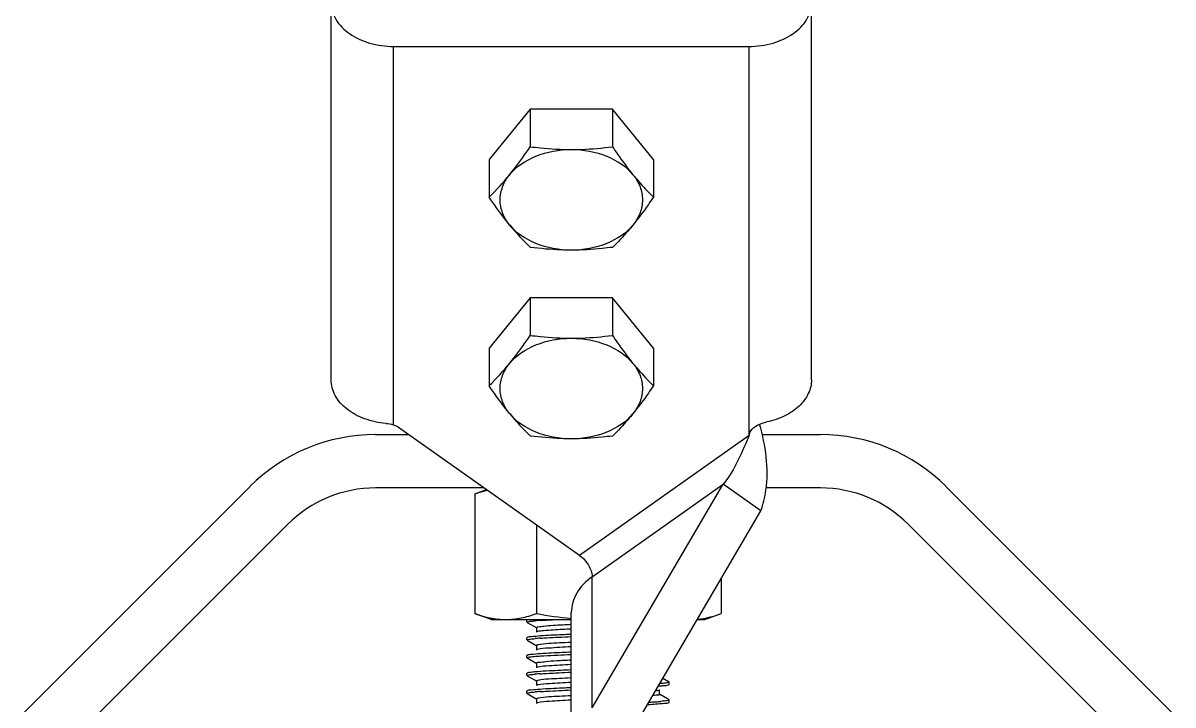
# Model space of a CAD drawing. Extents: x 27938 to 1507990, y 110129 to 923079.
# Drawn here: x 665253 to 666755, y 341964 to 342855 of the extents above; entities that cross this region are included whole.
import ezdxf

# ---------------------------------------------------------------- set-up
doc = ezdxf.new("R2010")
doc.units = 0
doc.header["$LTSCALE"] = 1000
doc.header["$MEASUREMENT"] = 0

msp = doc.modelspace()

# ---------------------------------------------------------------- linework, layer by layer
at = {"linetype": 'Continuous'}
for p, q in [((665655.2, 342388.7), (665655.2, 342957.5)), ((666282.5, 342388.7), (666282.5, 342957.5)), ((665736.5, 342329.8), (665736.5, 342824.1)), ((665736.5, 342824.1), (666201.1, 342824.1)), ((666201.1, 342316), (666201.1, 342824.1)), ((665915.2, 342741.9), (665861.5, 342676.2)), ((665915.2, 342741.9), (665915.2, 342693.1)), ((666022.5, 342741.9), (665915.2, 342741.9)), ((666076.1, 342676.2), (666022.5, 342741.9)), ((666022.5, 342741.9), (666022.5, 342693.1)), ((665861.5, 342676.2), (665861.5, 342627.3)), ((666076.1, 342676.2), (666076.1, 342627.3)), ((665915.2, 342495.5), (665861.5, 342429.8)), ((665915.2, 342495.5), (665915.2, 342446.6)), ((666022.5, 342495.5), (665915.2, 342495.5)), ((666076.1, 342429.8), (666022.5, 342495.5)), ((666022.5, 342495.5), (666022.5, 342446.6)), ((665861.5, 342429.8), (665861.5, 342380.9)), ((666076.1, 342429.8), (666076.1, 342380.9)), ((665713.3, 342317.1), (665756.5, 342317.1)), ((665979.6, 342159.3), (665743.3, 342326.4)), ((666201.1, 342316), (665979.6, 342159.3)), ((666201.1, 342316), (666196.1, 342304.4)), ((666218, 342317.1), (666294.1, 342317.1)), ((665252.8, 341952.8), (665549, 342249)), ((665855.1, 342247.4), (665713.3, 342247.4)), ((665842.7, 342239.5), (665858.2, 342245.2)), ((665842.7, 342239.5), (665842.7, 342083.3)), ((665996, 341960.2), (666167.1, 342252.3)), ((665996, 342131.3), (666167.1, 342252.3)), ((666216.4, 342217.4), (666167.1, 342252.3)), ((666294.1, 342247.4), (666222.9, 342247.4)), ((666458.3, 342249), (666754.5, 341952.8)), ((666045.3, 341925.3), (666216.4, 342217.4)), ((665598.3, 342199.7), (665302.1, 341903.5)), ((665923.2, 342199.2), (665923.2, 342083.3)), ((666705.3, 341903.5), (666409.1, 342199.7)), ((665996, 341960.2), (665996, 342131.3)), ((666164.6, 342129), (666164.6, 342083.3)), ((665864.3, 342075.5), (665842.7, 342083.3)), ((665864.3, 342075.5), (665968.8, 342075.5)), ((665911, 342075.2), (665910.7, 342074.9)), ((665910.7, 342072), (665910.7, 342074.9)), ((665910.7, 342072), (665910.7, 342074.9)), ((665968.8, 341477.8), (665968.8, 342084.8)), ((666133.2, 342075.5), (666143.1, 342075.5)), ((666143.1, 342075.5), (666164.6, 342083.3)), ((665911, 342071.8), (665923.6, 342064.5)), ((665923.3, 342064.8), (665923.3, 342059)), ((665911, 342052), (665910.7, 342051.7)), ((665910.7, 342048.8), (665910.7, 342051.7)), ((665910.7, 342048.8), (665910.7, 342051.7)), ((665911, 342048.5), (665923.6, 342041.2)), ((665911, 342028.7), (665910.7, 342028.5)), ((665910.7, 342025.6), (665910.7, 342028.5)), ((665910.7, 342025.6), (665910.7, 342028.5)), ((665923.3, 342041.5), (665923.3, 342035.7)), ((665911, 342025.3), (665923.6, 342018)), ((665923.3, 342018.3), (665923.3, 342012.5)), ((665911, 342005.5), (665910.7, 342005.2)), ((665910.7, 342002.3), (665910.7, 342005.2)), ((665910.7, 342002.3), (665910.7, 342005.2)), ((665911, 342002.1), (665923.6, 341994.8)), ((666096.4, 341993.9), (666088.2, 341998.6)), ((665911, 341982.3), (665910.7, 341982)), ((665923.3, 341995.1), (665923.3, 341989.3)), ((666084, 341977.7), (666084, 341983.5)), ((666096.4, 341990.5), (666096.6, 341990.7)), ((666096.6, 341990.7), (666096.6, 341993.6)), ((666096.6, 341990.7), (666096.6, 341993.6)), ((665910.7, 341979.1), (665910.7, 341982)), ((665910.7, 341979.1), (665910.7, 341982)), ((665911, 341978.9), (665923.6, 341971.6)), ((665923.3, 341971.8), (665923.3, 341966)), ((666094.3, 341971.9), (666083.8, 341977.9)), ((666096.4, 341970.6), (666094.3, 341971.9)), ((666096.4, 341967.2), (666096.6, 341967.5)), ((666096.6, 341967.5), (666096.6, 341970.4)), ((666096.6, 341967.5), (666096.6, 341970.4))]:
    msp.add_line(p, q, dxfattribs=at)
for centre, radius, start, end in [((665628.9, 342868.3), 334.9, 313.9914, 320.7735), ((666147.8, 342802.6), 334.9, 219.2265, 226.0086), ((665628.9, 342621.9), 334.9, 313.9914, 320.7735), ((666147.8, 342556.2), 334.9, 219.2265, 226.0086), ((665713.3, 342084.8), 232.3, 90, 135), ((666294.1, 342084.8), 232.3, 45, 90), ((665713.3, 342084.8), 162.6, 90, 135), ((666294.1, 342084.8), 162.6, 45, 90), ((665955.2, 341673.3), 401.9, 93.8134, 94.8058), ((665955.5, 341646.2), 405.8, 93.7866, 94.8061), ((665954.9, 341607.5), 398.1, 93.8422, 94.8039), ((665955, 341583), 399.3, 93.8324, 94.805), ((666025.8, 342756.6), 790.3, 273.2643, 273.8614), ((666052.4, 342366.7), 399.5, 273.8325, 274.8033), ((666022.9, 342800), 836.7, 273.1645, 273.8477)]:
    msp.add_arc(centre, radius, start, end, dxfattribs=at)
for points, knots in [([(665655.2, 342881.6), (665655.2, 342873.9), (665660.1, 342857.6), (665679.1, 342838.8), (665705.7, 342826.8), (665726, 342824.1), (665736.5, 342824.1)], [0, 0, 0, 0, 0.209473, 0.444657, 0.712023, 1, 1, 1, 1]), ([(666201.1, 342824.1), (666211.6, 342824.1), (666231.9, 342826.8), (666258.6, 342838.8), (666277.5, 342857.6), (666282.5, 342873.9), (666282.5, 342881.6)], [0, 0, 0, 0, 0.287977, 0.555343, 0.790527, 1, 1, 1, 1]), ([(665888.3, 342656.5), (665890.6, 342659.3), (665900, 342671.2), (665908.7, 342683.5), (665915.2, 342693.1)], [0, 0, 0, 0, 0.239452, 1, 1, 1, 1]), ([(665888.3, 342656.5), (665897.1, 342667.3), (665923.2, 342684.2), (665953.1, 342689.4), (665968.8, 342689.4)], [0, 0, 0, 0, 0.468341, 1, 1, 1, 1]), ([(665915.2, 342693.1), (665919.6, 342692.5), (665937.4, 342690.4), (665955.4, 342689.4), (665968.8, 342689.4)], [0, 0, 0, 0, 0.249182, 1, 1, 1, 1]), ([(665968.8, 342689.4), (665973.3, 342689.4), (665991.3, 342689.7), (666009.1, 342691.3), (666022.5, 342693.1)], [0, 0, 0, 0, 0.250767, 1, 1, 1, 1]), ([(665968.8, 342689.4), (665984.6, 342689.4), (666014.5, 342684.2), (666040.5, 342667.3), (666049.3, 342656.5)], [0, 0, 0, 0, 0.531659, 1, 1, 1, 1]), ([(666022.5, 342693.1), (666024.7, 342689.8), (666033.2, 342677.3), (666042.2, 342665.2), (666049.3, 342656.5)], [0, 0, 0, 0, 0.259411, 1, 1, 1, 1]), ([(665888.3, 342590.8), (665884.5, 342595.5), (665878.2, 342605.9), (665874.8, 342623.6), (665878.2, 342641.4), (665884.5, 342651.8), (665888.3, 342656.5)], [0, 0, 0, 0, 0.257487, 0.5, 0.742513, 1, 1, 1, 1]), ([(666049.3, 342656.5), (666051.5, 342653.8), (666060, 342643.7), (666069.1, 342634.1), (666076.1, 342627.3)], [0, 0, 0, 0, 0.264209, 1, 1, 1, 1]), ([(666049.3, 342656.5), (666053.2, 342651.8), (666059.4, 342641.4), (666062.9, 342623.6), (666059.4, 342605.9), (666053.2, 342595.5), (666049.3, 342590.8)], [0, 0, 0, 0, 0.257487, 0.5, 0.742513, 1, 1, 1, 1]), ([(665888.3, 342590.8), (665886.1, 342593.6), (665876.7, 342605.4), (665867.9, 342617.8), (665861.5, 342627.3)], [0, 0, 0, 0, 0.239452, 1, 1, 1, 1]), ([(666076.1, 342627.3), (666073.9, 342624.1), (666065.4, 342611.6), (666056.4, 342599.5), (666049.3, 342590.8)], [0, 0, 0, 0, 0.259411, 1, 1, 1, 1]), ([(665968.8, 342557.9), (665953.1, 342557.9), (665923.2, 342563.1), (665897.1, 342580), (665888.3, 342590.8)], [0, 0, 0, 0, 0.531659, 1, 1, 1, 1]), ([(666049.3, 342590.8), (666040.5, 342580), (666014.5, 342563.1), (665984.6, 342557.9), (665968.8, 342557.9)], [0, 0, 0, 0, 0.468341, 1, 1, 1, 1]), ([(666049.3, 342590.8), (666047.1, 342588.1), (666038.6, 342578), (666029.5, 342568.4), (666022.5, 342561.6)], [0, 0, 0, 0, 0.264209, 1, 1, 1, 1]), ([(665968.8, 342557.9), (665964.3, 342557.9), (665946.4, 342558.3), (665928.5, 342559.9), (665915.2, 342561.6)], [0, 0, 0, 0, 0.250767, 1, 1, 1, 1]), ([(666022.5, 342561.6), (666018, 342561.1), (666000.2, 342559), (665982.3, 342557.9), (665968.8, 342557.9)], [0, 0, 0, 0, 0.249182, 1, 1, 1, 1]), ([(665888.3, 342410.1), (665890.6, 342412.9), (665900, 342424.7), (665908.7, 342437.1), (665915.2, 342446.6)], [0, 0, 0, 0, 0.239452, 1, 1, 1, 1]), ([(665888.3, 342410.1), (665897.1, 342420.8), (665923.2, 342437.8), (665953.1, 342442.9), (665968.8, 342442.9)], [0, 0, 0, 0, 0.468341, 1, 1, 1, 1]), ([(665915.2, 342446.6), (665919.6, 342446.1), (665937.4, 342444), (665955.4, 342442.9), (665968.8, 342442.9)], [0, 0, 0, 0, 0.249182, 1, 1, 1, 1]), ([(665968.8, 342442.9), (665973.3, 342442.9), (665991.3, 342443.3), (666009.1, 342444.9), (666022.5, 342446.6)], [0, 0, 0, 0, 0.250767, 1, 1, 1, 1]), ([(665968.8, 342442.9), (665984.6, 342442.9), (666014.5, 342437.8), (666040.5, 342420.8), (666049.3, 342410.1)], [0, 0, 0, 0, 0.531659, 1, 1, 1, 1]), ([(666022.5, 342446.6), (666024.7, 342443.4), (666033.2, 342430.9), (666042.2, 342418.8), (666049.3, 342410.1)], [0, 0, 0, 0, 0.259411, 1, 1, 1, 1]), ([(665888.3, 342344.4), (665884.5, 342349.1), (665878.2, 342359.5), (665874.8, 342377.2), (665878.2, 342395), (665884.5, 342405.3), (665888.3, 342410.1)], [0, 0, 0, 0, 0.257487, 0.5, 0.742513, 1, 1, 1, 1]), ([(666049.3, 342410.1), (666051.5, 342407.4), (666060, 342397.3), (666069.1, 342387.7), (666076.1, 342380.9)], [0, 0, 0, 0, 0.264209, 1, 1, 1, 1]), ([(666049.3, 342410.1), (666053.2, 342405.3), (666059.4, 342395), (666062.9, 342377.2), (666059.4, 342359.5), (666053.2, 342349.1), (666049.3, 342344.4)], [0, 0, 0, 0, 0.257487, 0.5, 0.742513, 1, 1, 1, 1]), ([(665726.9, 342331.6), (665717.3, 342332.4), (665699.1, 342336.3), (665675.6, 342348.7), (665659.3, 342366.7), (665655.2, 342381.7), (665655.2, 342388.7)], [0, 0, 0, 0, 0.28821, 0.553531, 0.788229, 1, 1, 1, 1]), ([(666282.5, 342388.7), (666282.5, 342382.5), (666279.3, 342369.5), (666266.5, 342352.9), (666247.5, 342340.3), (666232.4, 342335.3), (666224.3, 342333.6)], [0, 0, 0, 0, 0.215862, 0.450689, 0.713102, 1, 1, 1, 1]), ([(665888.3, 342344.4), (665886.1, 342347.2), (665876.7, 342359), (665867.9, 342371.4), (665861.5, 342380.9)], [0, 0, 0, 0, 0.239452, 1, 1, 1, 1]), ([(666076.1, 342380.9), (666073.9, 342377.7), (666065.4, 342365.2), (666056.4, 342353), (666049.3, 342344.4)], [0, 0, 0, 0, 0.259411, 1, 1, 1, 1]), ([(665968.8, 342311.5), (665953.1, 342311.5), (665923.2, 342316.7), (665897.1, 342333.6), (665888.3, 342344.4)], [0, 0, 0, 0, 0.531659, 1, 1, 1, 1]), ([(666049.3, 342344.4), (666040.5, 342333.6), (666014.5, 342316.7), (665984.6, 342311.5), (665968.8, 342311.5)], [0, 0, 0, 0, 0.468341, 1, 1, 1, 1]), ([(666049.3, 342344.4), (666047.1, 342341.7), (666038.6, 342331.6), (666029.5, 342322), (666022.5, 342315.2)], [0, 0, 0, 0, 0.264209, 1, 1, 1, 1]), ([(666201.1, 342316), (666201.4, 342318.1), (666203.7, 342323.9), (666212.3, 342330.2), (666220.1, 342332.7), (666224.3, 342333.6)], [0, 0, 0, 0, 0.208141, 0.577605, 1, 1, 1, 1]), ([(666216.4, 342217.4), (666219.6, 342226.1), (666228.2, 342263.5), (666222.9, 342302.9), (666214.6, 342330.5)], [0, 0, 0, 0, 0.242556, 1, 1, 1, 1]), ([(665968.8, 342311.5), (665964.3, 342311.5), (665946.4, 342311.9), (665928.5, 342313.5), (665915.2, 342315.2)], [0, 0, 0, 0, 0.250767, 1, 1, 1, 1]), ([(666022.5, 342315.2), (666018, 342314.6), (666000.2, 342312.6), (665982.3, 342311.5), (665968.8, 342311.5)], [0, 0, 0, 0, 0.249182, 1, 1, 1, 1]), ([(666196.1, 342304.4), (666194.3, 342300.2), (666186.5, 342281.9), (666176.8, 342264.1), (666167.1, 342252.3)], [0, 0, 0, 0, 0.231709, 1, 1, 1, 1]), ([(665842.7, 342239.5), (665844.1, 342240), (665849.5, 342241.9), (665855, 342243.5), (665859.2, 342244.5)], [0, 0, 0, 0, 0.252515, 1, 1, 1, 1]), ([(665979.6, 342159.3), (665984.3, 342156), (665991.6, 342147.3), (665996, 342136.6), (665996, 342131.3)], [0, 0, 0, 0, 0.525314, 1, 1, 1, 1]), ([(665996, 342131.3), (665988, 342125.7), (665974.4, 342112.2), (665968.8, 342093.5), (665968.8, 342084.8)], [0, 0, 0, 0, 0.528923, 1, 1, 1, 1]), ([(665842.7, 342083.3), (665849.2, 342080.9), (665862.4, 342077), (665876.2, 342075.5), (665882.9, 342075.5)], [0, 0, 0, 0, 0.506411, 1, 1, 1, 1]), ([(665882.9, 342075.5), (665889.7, 342075.5), (665903.5, 342077), (665916.7, 342080.9), (665923.2, 342083.3)], [0, 0, 0, 0, 0.493589, 1, 1, 1, 1]), ([(665910.7, 342072), (665910.7, 342072.5), (665913, 342072.7), (665914.1, 342073), (665915.2, 342073.2)], [0, 0, 0, 0, 0.271556, 1, 1, 1, 1]), ([(665911.7, 342075.5), (665911.5, 342075.4), (665911.3, 342075.3), (665911.1, 342075.2), (665911, 342075.2)], [0, 0, 0, 0, 0.575094, 1, 1, 1, 1]), ([(665928.4, 342074.4), (665929.9, 342074.5), (665936.4, 342074.9), (665942.9, 342075.2), (665947.9, 342075.5)], [0, 0, 0, 0, 0.220803, 1, 1, 1, 1]), ([(666133.5, 342075.9), (666136.1, 342076.1), (666146.7, 342077.6), (666157.1, 342080.6), (666164.6, 342083.3)], [0, 0, 0, 0, 0.246296, 1, 1, 1, 1]), ([(665932.7, 342066.6), (665930.4, 342066.3), (665928.2, 342065.6), (665923.3, 342065.6), (665923.3, 342064.8)], [0, 0, 0, 0, 0.734942, 1, 1, 1, 1]), ([(665932.7, 342060.8), (665931.5, 342060.7), (665928.5, 342060.2), (665925.2, 342060.2), (665923.6, 342059.3)], [0, 0, 0, 0, 0.376921, 1, 1, 1, 1]), ([(665968.5, 342068.9), (665964.8, 342068.7), (665952.9, 342068.1), (665941, 342067.4), (665932.7, 342066.6)], [0, 0, 0, 0, 0.30396, 1, 1, 1, 1]), ([(665968.5, 342063.1), (665964.8, 342062.9), (665952.9, 342062.3), (665941, 342061.6), (665932.7, 342060.8)], [0, 0, 0, 0, 0.30396, 1, 1, 1, 1]), ([(665910.7, 342048.8), (665910.7, 342049.2), (665913, 342049.5), (665914.1, 342049.8), (665915.2, 342050)], [0, 0, 0, 0, 0.271401, 1, 1, 1, 1]), ([(665928.4, 342054), (665924.4, 342053.8), (665918.7, 342053), (665912.5, 342052.9), (665911, 342052)], [0, 0, 0, 0, 0.690495, 1, 1, 1, 1]), ([(665925.3, 342042.4), (665924.8, 342042.3), (665924.2, 342042.1), (665923.3, 342041.8), (665923.3, 342041.5)], [0, 0, 0, 0, 0.704936, 1, 1, 1, 1]), ([(665968.4, 342045.7), (665963.3, 342045.4), (665949, 342044.5), (665934.4, 342044.3), (665925.3, 342042.4)], [0, 0, 0, 0, 0.350691, 1, 1, 1, 1]), ([(665968.5, 342056.1), (665964.6, 342055.9), (665951.3, 342055.3), (665937.9, 342054.7), (665928.4, 342054)], [0, 0, 0, 0, 0.288536, 1, 1, 1, 1]), ([(665928.7, 342051.1), (665931.4, 342051.3), (665944.7, 342052.1), (665957.9, 342052.7), (665968.5, 342053.2)], [0, 0, 0, 0, 0.207236, 1, 1, 1, 1]), ([(665928.7, 342030.8), (665924.6, 342030.5), (665918.8, 342029.7), (665912.6, 342029.6), (665911, 342028.7)], [0, 0, 0, 0, 0.690745, 1, 1, 1, 1]), ([(665914.2, 342026.6), (665914.9, 342026.7), (665918.3, 342027.1), (665921.7, 342027.4), (665924.5, 342027.6)], [0, 0, 0, 0, 0.19121, 1, 1, 1, 1]), ([(665924.3, 342036.3), (665924.2, 342036.3), (665923.9, 342036.2), (665923.7, 342036.1), (665923.6, 342036)], [0, 0, 0, 0, 0.573187, 1, 1, 1, 1]), ([(665968.4, 342039.9), (665958.6, 342039.4), (665944, 342038.2), (665929.1, 342037.7), (665924.3, 342036.3)], [0, 0, 0, 0, 0.662973, 1, 1, 1, 1]), ([(665924.5, 342027.6), (665927.4, 342027.8), (665942, 342028.8), (665956.7, 342029.4), (665968.5, 342029.9)], [0, 0, 0, 0, 0.196383, 1, 1, 1, 1]), ([(665968.5, 342032.8), (665964.6, 342032.7), (665951.4, 342032.1), (665938.1, 342031.4), (665928.7, 342030.8)], [0, 0, 0, 0, 0.288055, 1, 1, 1, 1]), ([(665910.7, 342025.6), (665910.7, 342025.9), (665912.4, 342026.2), (665913.4, 342026.5), (665914.2, 342026.6)], [0, 0, 0, 0, 0.275887, 1, 1, 1, 1]), ([(665968.3, 342022.4), (665962.2, 342022.1), (665951.5, 342021.4), (665936.5, 342020.9), (665929.6, 342019.1), (665923.3, 342019.4), (665923.3, 342018.3)], [0, 0, 0, 0, 0.409, 0.726331, 0.927829, 1, 1, 1, 1]), ([(665924.6, 342013.2), (665924.4, 342013.1), (665924, 342013), (665923.7, 342012.9), (665923.6, 342012.8)], [0, 0, 0, 0, 0.585747, 1, 1, 1, 1]), ([(665968.3, 342016.6), (665958.8, 342016.1), (665944.2, 342015), (665929.5, 342014.4), (665924.6, 342013.2)], [0, 0, 0, 0, 0.656169, 1, 1, 1, 1]), ([(665910.7, 342002.3), (665910.7, 342002.8), (665913, 342003), (665914.1, 342003.3), (665915.2, 342003.5)], [0, 0, 0, 0, 0.271616, 1, 1, 1, 1]), ([(665914.2, 342006.3), (665913.5, 342006.2), (665912.4, 342006), (665911.3, 342005.7), (665911, 342005.5)], [0, 0, 0, 0, 0.640091, 1, 1, 1, 1]), ([(665924.5, 342007.3), (665923.4, 342007.2), (665920, 342006.9), (665916.6, 342006.6), (665914.2, 342006.3)], [0, 0, 0, 0, 0.30771, 1, 1, 1, 1]), ([(665968.5, 342009.6), (665964.1, 342009.4), (665949.5, 342008.8), (665934.8, 342008.1), (665924.5, 342007.3)], [0, 0, 0, 0, 0.297382, 1, 1, 1, 1]), ([(665968.3, 341999.2), (665963.3, 341998.9), (665949, 341998), (665934.5, 341997.8), (665925.4, 341995.9)], [0, 0, 0, 0, 0.349431, 1, 1, 1, 1]), ([(665928.2, 342004.6), (665931, 342004.8), (665944.4, 342005.6), (665957.8, 342006.3), (665968.5, 342006.7)], [0, 0, 0, 0, 0.206065, 1, 1, 1, 1]), ([(665928.2, 341984.3), (665924.2, 341984), (665918.6, 341983.3), (665912.5, 341983.2), (665911, 341982.3)], [0, 0, 0, 0, 0.690212, 1, 1, 1, 1]), ([(665925.4, 341995.9), (665924.8, 341995.8), (665924.2, 341995.7), (665923.3, 341995.3), (665923.3, 341995.1)], [0, 0, 0, 0, 0.706178, 1, 1, 1, 1]), ([(665924.9, 341990), (665924.6, 341989.9), (665924.2, 341989.8), (665923.7, 341989.7), (665923.6, 341989.6)], [0, 0, 0, 0, 0.596703, 1, 1, 1, 1]), ([(665968.3, 341993.4), (665958.9, 341992.9), (665944.5, 341991.9), (665929.9, 341991.2), (665924.9, 341990)], [0, 0, 0, 0, 0.649558, 1, 1, 1, 1]), ([(665968.5, 341986.4), (665964.6, 341986.2), (665951.2, 341985.6), (665937.7, 341985), (665928.2, 341984.3)], [0, 0, 0, 0, 0.289063, 1, 1, 1, 1]), ([(665928.3, 341981.4), (665931, 341981.6), (665944.4, 341982.4), (665957.8, 341983), (665968.5, 341983.5)], [0, 0, 0, 0, 0.206277, 1, 1, 1, 1]), ([(666083.8, 341983.2), (666083.3, 341982.9), (666082, 341982.6), (666080.6, 341982.4), (666079.8, 341982.3)], [0, 0, 0, 0, 0.35782, 1, 1, 1, 1]), ([(666083.2, 341988.7), (666084.9, 341988.8), (666089.2, 341989.4), (666094, 341989.1), (666096.4, 341990.5)], [0, 0, 0, 0, 0.387145, 1, 1, 1, 1]), ([(666096.6, 341993.6), (666096.6, 341993.2), (666094.4, 341992.9), (666093.2, 341992.6), (666092.1, 341992.5)], [0, 0, 0, 0, 0.271584, 1, 1, 1, 1]), ([(665910.7, 341979.1), (665910.7, 341979.5), (665912.9, 341979.8), (665914.1, 341980.1), (665915.2, 341980.3)], [0, 0, 0, 0, 0.271628, 1, 1, 1, 1]), ([(665925.5, 341972.7), (665924.9, 341972.6), (665924.3, 341972.4), (665923.3, 341972.1), (665923.3, 341971.8)], [0, 0, 0, 0, 0.707247, 1, 1, 1, 1]), ([(665968.3, 341970.2), (665958.9, 341969.7), (665944.5, 341968.7), (665929.9, 341967.9), (665924.9, 341966.8)], [0, 0, 0, 0, 0.649158, 1, 1, 1, 1]), ([(665968.3, 341976), (665963.3, 341975.7), (665949, 341974.8), (665934.6, 341974.5), (665925.5, 341972.7)], [0, 0, 0, 0, 0.348434, 1, 1, 1, 1]), ([(666084, 341977.7), (666084, 341976.8), (666079.4, 341976.8), (666077.2, 341976.1), (666075, 341975.9)], [0, 0, 0, 0, 0.265324, 1, 1, 1, 1]), ([(666079, 341965.2), (666083, 341965.5), (666088.7, 341966.2), (666094.8, 341966.3), (666096.4, 341967.2)], [0, 0, 0, 0, 0.690319, 1, 1, 1, 1]), ([(666096.6, 341970.4), (666096.6, 341970), (666094.4, 341969.7), (666093.2, 341969.4), (666092.1, 341969.2)], [0, 0, 0, 0, 0.271518, 1, 1, 1, 1]), ([(665924.9, 341966.8), (665924.7, 341966.7), (665924.2, 341966.6), (665923.7, 341966.4), (665923.6, 341966.3)], [0, 0, 0, 0, 0.597162, 1, 1, 1, 1])]:
    msp.add_open_spline(points, degree=3, knots=knots, dxfattribs=at)
for points in [[(665726.9, 342331.6), (665730.1, 342331.4), (665733.4, 342330.8), (665736.5, 342329.8)], [(665736.5, 342329.8), (665738.9, 342329), (665741.2, 342327.9), (665743.3, 342326.4)], [(665915.2, 342073.2), (665917.3, 342073.5), (665919.4, 342073.7), (665921.5, 342073.8)], [(665923.2, 342083.3), (665938.3, 342080.6), (665953.5, 342078.4), (665968.8, 342077)], [(665915.2, 342050), (665917.3, 342050.2), (665919.4, 342050.4), (665921.5, 342050.6)], [(665915.2, 342003.5), (665917.3, 342003.8), (665919.4, 342004), (665921.5, 342004.1)], [(666092.1, 341992.5), (666089.8, 341992.2), (666087.5, 341992), (666085.2, 341991.8)], [(665915.2, 341980.3), (665917.3, 341980.5), (665919.4, 341980.7), (665921.5, 341980.9)], [(666092.1, 341969.2), (666090, 341969), (666087.9, 341968.8), (666085.8, 341968.6)]]:
    msp.add_open_spline(points, degree=3, dxfattribs=at)

doc.saveas('drawing.dxf')
